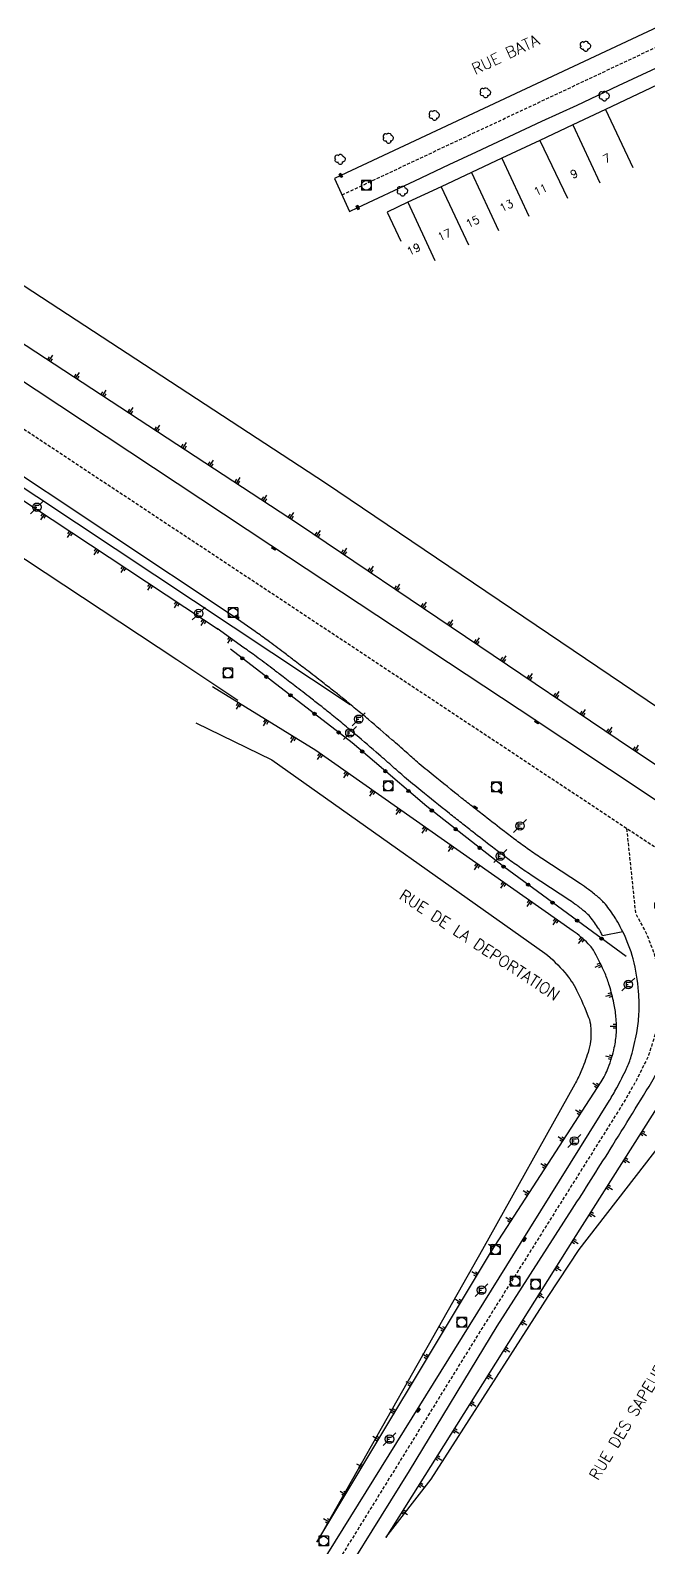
# Model space of a CAD drawing. Header units: millimetres. Extents: x 137000 to 138000, y 128000 to 129000.
# Drawn here: x 137605.8 to 137702.5, y 128394.3 to 128631.4 of the extents above; entities that cross this region are included whole.
import ezdxf
from ezdxf.enums import TextEntityAlignment as Align

# ---------------------------------------------------------------- set-up
doc = ezdxf.new("R2010")
doc.units = ezdxf.units.MM
doc.linetypes.add('DASHED', pattern=[0.75, 0.5, -0.25])
doc.layers.get('0').update_dxf_attribs({"linetype": 'CONTINUOUS'})
for name, color, linetype in [('w0001', 6, 'DASHED'), ('w0008', 7, 'CONTINUOUS'), ('w0100', 7, 'CONTINUOUS'), ('w0211', 2, 'CONTINUOUS'), ('w0300', 7, 'CONTINUOUS'), ('w0322', 7, 'CONTINUOUS'), ('w0400', 7, 'CONTINUOUS'), ('w0420', 7, 'CONTINUOUS'), ('W0471', 7, 'CONTINUOUS'), ('w0989', 7, 'CONTINUOUS'), ('w0991', 7, 'CONTINUOUS'), ('W1102', 7, 'CONTINUOUS')]:
    doc.layers.add(name, color=color, linetype=linetype)
doc.styles.get("Standard").update_dxf_attribs({"font": 'romans.shx', "width": 0.85})

# ---------------------------------------------------------------- blocks, each defined once
blk = doc.blocks.new('t211o')
at = {"color": 0, "linetype": 'Continuous'}
for p, q in [((-0.29, 0.5), (-0.29, 0)), ((0, 1), (0, 0)), ((0.29, 0.5), (0.29, 0))]:
    blk.add_line(p, q, dxfattribs=at)
blk = doc.blocks.new('T420')
for p, q in [((0.75, 0.75), (-0.75, 0.75)), ((-0.75, 0.75), (-0.75, -0.75)), ((0.75, 0.75), (0.75, -0.75)), ((0.75, -0.75), (-0.75, -0.75))]:
    blk.add_line(p, q)
blk.add_ellipse((0, 0), major_axis=(-0.53, 0.53), ratio=1, start_param=3.926991, end_param=10.210176)
blk = doc.blocks.new('T471')
for p, q in [((-0.333334, 0.333334), (-0.333334, -0.333334)), ((-0.333334, 0.333334), (0.333334, 0.333334)), ((-0.333334, 0), (0, 0)), ((0.500001, 0.500001), (1.000002, 1.000002)), ((-0.500001, -0.500001), (-1.000002, -1.000002)), ((-0.333334, -0.333334), (0.333334, -0.333334))]:
    blk.add_line(p, q)
blk.add_ellipse((0, 0), major_axis=(0.471405, 0.471405), ratio=1, start_param=5.4977871438, end_param=11.780972451)
blk = doc.blocks.new('T400')
for p, q in [((-0.15, 0.3), (0.15, 0.3)), ((-0.15, -0.25), (-0.15, 0.3)), ((-0.15, 0.15), (0.15, 0.15)), ((-0.15, 0), (0.15, 0)), ((0.15, 0.3), (0.15, -0.25)), ((-0.15, -0.15), (0.15, -0.15)), ((-0.15, -0.25), (-0.15, -0.3)), ((-0.15, -0.3), (0.15, -0.3)), ((0.15, -0.3), (0.15, -0.25))]:
    blk.add_line(p, q)
blk = doc.blocks.new('t322o')
at = {"color": 0, "linetype": 'Continuous'}
for radius in [0.25, 0.15]:
    blk.add_circle((0, 0), radius, dxfattribs=at)
blk = doc.blocks.new('T300')
for p, q in [((-0.8, 0.51), (-0.86, 0.34)), ((-0.86, 0.34), (-0.86, 0.17)), ((-0.86, 0.17), (-0.74, 0.06)), ((-0.69, 0.63), (-0.8, 0.51)), ((-0.8, -0.06), (-0.74, 0.06)), ((-0.74, 0.06), (-0.69, 0.11)), ((-0.57, 0.69), (-0.69, 0.63)), ((-0.46, 0.69), (-0.57, 0.69)), ((-0.29, 0.63), (-0.46, 0.69)), ((-0.29, 0.63), (-0.17, 0.74)), ((-0.23, 0.57), (-0.29, 0.63)), ((-0.17, 0.74), (-0.06, 0.8)), ((-0.06, 0.8), (0.06, 0.8)), ((0.06, 0.8), (0.23, 0.74)), ((0.23, 0.74), (0.34, 0.63)), ((0.34, 0.63), (0.4, 0.51)), ((0.46, 0.46), (0.34, 0.46)), ((0.4, 0.51), (0.4, 0.46)), ((0.57, 0.4), (0.46, 0.46)), ((0.57, 0.4), (0.69, 0.29)), ((0.69, 0.29), (0.74, 0.17)), ((0.74, 0.06), (0.69, -0.17)), ((0.74, 0.17), (0.74, 0.06)), ((-0.8, -0.17), (-0.8, -0.06)), ((-0.8, -0.23), (-0.8, -0.17)), ((-0.74, -0.34), (-0.8, -0.23)), ((-0.69, -0.4), (-0.74, -0.34)), ((-0.51, -0.46), (-0.69, -0.4)), ((-0.4, -0.46), (-0.51, -0.46)), ((-0.4, -0.46), (-0.34, -0.46)), ((-0.34, -0.46), (-0.34, -0.4)), ((-0.34, -0.51), (-0.34, -0.46)), ((-0.29, -0.63), (-0.34, -0.51)), ((-0.17, -0.74), (-0.29, -0.63)), ((-0.06, -0.8), (-0.17, -0.74)), ((0.06, -0.8), (-0.06, -0.8)), ((0.17, -0.74), (0.06, -0.8)), ((0.23, -0.69), (0.17, -0.74)), ((0.29, -0.46), (0.23, -0.46)), ((0.29, -0.63), (0.23, -0.69)), ((0.46, -0.4), (0.29, -0.46)), ((0.34, -0.51), (0.29, -0.63)), ((0.34, -0.51), (0.34, -0.46)), ((0.57, -0.34), (0.46, -0.4)), ((0.63, -0.29), (0.57, -0.34)), ((0.69, -0.17), (0.63, -0.29))]:
    blk.add_line(p, q)

msp = doc.modelspace()

# ---------------------------------------------------------------- linework, layer by layer
at = {"layer": 'w0001'}
msp.add_lwpolyline([(137654.52, 128605.65), (137711.48, 128632.42), (137721.58, 128636.83), (137731.46, 128636.94), (137736.68, 128640.76), (137741.56, 128645.16), (137746.81, 128651.08)], dxfattribs=at)
at = {"layer": 'w0001', "flags": 128}
for points in [[(138000, 128246.49), (137992.63, 128255.67), (137952.46, 128300.48), (137921.2, 128335.34), (137900.72, 128357.84), (137886.42, 128372.15), (137867.58, 128389.68), (137828.77, 128420.39), (137771.14, 128458.92), (137666.89, 128527.92), (137585.34, 128581.86), (137543.46, 128609.6)], [(137699, 128506.65), (137700.37, 128493.45), (137702.13, 128490.2), (137703.31, 128487.08), (137704, 128483.95), (137704.17, 128479.27), (137703.82, 128475.7), (137702.45, 128471.24), (137700.6, 128467.46), (137698.73, 128464.16), (137675.58, 128427.28), (137651.4, 128388.15), (137649.32, 128384.73), (137647.62, 128381.68), (137646.57, 128378.66), (137645.94, 128374.95), (137645.86, 128372.28), (137646.17, 128369.72), (137647.16, 128366.46), (137648.44, 128363.81), (137650.52, 128360.85), (137653.63, 128357.72), (137655.95, 128356.02), (137673.01, 128345.34), (137691.89, 128333.51), (137700.68, 128328), (137702.95, 128326.74), (137706.19, 128325.22), (137708.33, 128324.61), (137711.44, 128324.19), (137714.86, 128324.29), (137718.85, 128325.22), (137722.68, 128326.85), (137727.54, 128329.4), (137738.51, 128335.22), (137759.4, 128346.45), (137802.61, 128369.32), (137807.31, 128371.54)]]:
    msp.add_lwpolyline(points, dxfattribs=at)
at = {"layer": 'w0008'}
msp.add_lwpolyline([(137705.63, 128632.69), (137654.31, 128608.68), (137653.35, 128608.23), (137655.7, 128603.07), (137656.97, 128603.7), (137665.89, 128607.85), (137671.25, 128610.39), (137675.55, 128612.38), (137680.66, 128614.77), (137685.77, 128617.15), (137691.26, 128619.69), (137697.76, 128622.75), (137715.44, 128630.99), (137716.44, 128631.33), (137717.46, 128631.4)], dxfattribs=at)
at = {"layer": 'w0008', "flags": 128}
for points in [[(137545.35, 128615.81), (137566.2, 128602.01), (137602.98, 128577.66), (137643.38, 128550.91), (137682.23, 128525.29), (137724.74, 128497.11), (137766.79, 128469.34), (137798.91, 128448.02), (137801.8, 128446.13), (137812.33, 128439.15, -0.000625), (137814.73, 128437.56, -0.000243), (137820.89, 128433.45, -0.002939), (137826.03, 128429.98, -0.004223), (137829.57, 128427.51, -0.003185), (137829.72, 128427.4, -0.000066), (137837.3, 128421.88, -0.002571), (137840.45, 128419.56, -0.001413), (137846.15, 128415.28), (137848.81, 128418.65), (137813.07, 128448.93)], [(137648.71, 128387.61), (137665.49, 128414.6), (137682.42, 128441.81), (137696.31, 128464.15, 0.016436), (137697.46, 128466.14, 0.011205), (137698.99, 128469.15, 0.041379), (137699.73, 128471.1, 0.023009), (137700.6, 128474.75, 0.036294), (137700.93, 128477.64, 0.029763), (137700.88, 128481.18, 0.045723), (137700.02, 128486.29, 0.052108), (137698.4, 128490.54, 0.008327), (137697.63, 128492.02, 0.017409), (137697.22, 128492.7, 0.029899), (137695.68, 128494.82, 0.048008), (137694.52, 128495.98, 0.01209), (137693.05, 128497.14, 0.01498), (137691.81, 128498), (137685.77, 128501.97, -0.00735), (137683.69, 128503.39, -0.007804), (137681.77, 128504.78, -0.003588), (137679.92, 128506.18, -0.002124), (137676.84, 128508.57, -0.000533), (137675.08, 128509.96, -0.000501), (137673.21, 128511.43, -0.003345), (137668.77, 128514.99, -0.005907), (137666.29, 128517.05, -0.005791), (137664.57, 128518.56, 0.004401), (137662.31, 128520.54, 0.001705), (137658.66, 128523.67, 0.003173), (137656.68, 128525.33, 0.002744), (137654.69, 128526.97, 0.003818), (137653.24, 128528.12, 0.001381), (137651.51, 128529.47, 0.000956), (137649.01, 128531.41, 0.000812), (137646.95, 128532.98, 0.001101), (137645.44, 128534.14, 0.004163), (137642.92, 128536.02, 0.005412), (137640.95, 128537.42), (137637.51, 128539.86)], [(137698.4, 128490.54), (137695.26, 128489.92, 0.003758), (137694.92, 128490.54, 0.017409), (137694.63, 128491.04, 0.029899), (137693.3, 128492.86, 0.048008), (137692.56, 128493.6, 0.01209), (137691.2, 128494.67, 0.01498), (137690.12, 128495.43), (137684.08, 128499.4, -0.00735), (137681.92, 128500.86, -0.007804), (137679.92, 128502.31, -0.003588), (137678.04, 128503.73, -0.002124), (137674.94, 128506.15, -0.000533), (137673.17, 128507.53, -0.000501), (137671.3, 128509.01, -0.003345), (137666.83, 128512.6, -0.005907), (137664.29, 128514.71, -0.005791), (137662.52, 128516.26, 0.004401), (137660.29, 128518.21, 0.001705), (137656.66, 128521.32, 0.003173), (137654.71, 128522.96, 0.002744), (137652.74, 128524.57, 0.003818), (137651.33, 128525.7, 0.001381), (137649.62, 128527.03, 0.000956), (137647.12, 128528.96, 0.000812), (137645.08, 128530.53, 0.001101), (137643.57, 128531.68, 0.004163), (137641.1, 128533.53, 0.005429), (137639.18, 128534.9), (137635.01, 128537.91)], [(137650.74, 128383.29), (137665.08, 128406.32), (137678.75, 128428.92), (137690.5, 128447.18, 0.003509), (137696.41, 128456.5, 0.002912), (137703.37, 128467.8, 0.013764), (137704.66, 128470.06, 0.011952), (137706, 128472.72, 0.061372), (137706.83, 128475.21, 0.034015), (137707.44, 128479.87, 0.031502), (137707.43, 128484.14, 0.055271), (137707.01, 128486.53, 0.018989), (137706.13, 128489.17, 0.029732), (137705.41, 128490.79, 0.003265), (137704.39, 128492.72, 0.01357), (137704.13, 128493.17), (137703.51, 128494.19, -0.11623), (137703.4, 128494.52, -0.092454), (137703.44, 128494.95, -0.163296), (137703.63, 128495.21, -0.10159), (137704.09, 128495.43, -0.092375), (137704.4, 128495.44, -0.058173), (137704.79, 128495.33)]]:
    msp.add_lwpolyline(points, format="xyb", dxfattribs=at)
for points in [[(137637.51, 128539.86), (137598.55, 128565.69), (137564.79, 128587.95), (137540.25, 128604.19)], [(137539.54, 128602.99), (137600.7, 128562.53), (137655.81, 128526.05)]]:
    msp.add_lwpolyline(points, dxfattribs=at)
at = {"layer": 'w0100'}
msp.add_lwpolyline([(137704.81, 128623.31), (137695.68, 128618.99), (137690.58, 128616.61), (137685.42, 128614.13), (137679.52, 128611.39), (137674.75, 128609.15), (137670.01, 128606.9), (137664.82, 128604.5), (137661.57, 128602.95), (137663.72, 128598.44), (137663.72, 128598.44), (137663.72, 128598.44), (137663.72, 128598.44), (137663.72, 128598.44), (137663.72, 128598.44), (137663.72, 128598.44), (137663.72, 128598.44), (137663.72, 128598.44), (137663.72, 128598.44), (137663.72, 128598.44), (137663.72, 128598.44), (137663.72, 128598.44), (137663.72, 128598.44), (137663.72, 128598.44), (137663.72, 128598.44), (137663.72, 128598.44), (137663.72, 128598.44), (137663.72, 128598.44), (137663.72, 128598.44), (137663.72, 128598.44), (137663.72, 128598.44), (137663.72, 128598.44), (137663.72, 128598.44), (137663.72, 128598.44), (137663.72, 128598.44), (137663.72, 128598.44), (137663.72, 128598.44), (137663.72, 128598.44), (137663.72, 128598.44), (137663.72, 128598.44), (137663.72, 128598.44), (137663.72, 128598.44), (137663.72, 128598.44), (137663.72, 128598.44), (137663.72, 128598.44), (137663.72, 128598.44), (137663.72, 128598.44), (137663.72, 128598.44), (137663.72, 128598.44), (137663.72, 128598.44), (137663.72, 128598.44), (137663.72, 128598.44), (137663.72, 128598.44), (137663.72, 128598.44), (137663.72, 128598.44), (137663.72, 128598.44), (137663.72, 128598.44), (137663.72, 128598.44), (137663.72, 128598.44), (137663.72, 128598.44), (137663.72, 128598.44), (137663.72, 128598.44), (137663.72, 128598.44), (137663.72, 128598.44), (137663.72, 128598.44), (137663.72, 128598.44), (137663.72, 128598.44), (137663.72, 128598.44), (137663.72, 128598.44), (137663.72, 128598.44), (137663.72, 128598.44), (137663.72, 128598.44), (137663.72, 128598.44), (137663.72, 128598.44), (137663.72, 128598.44), (137663.72, 128598.44), (137663.72, 128598.44), (137663.72, 128598.44), (137663.72, 128598.44), (137663.72, 128598.44), (137663.72, 128598.44), (137663.72, 128598.44), (137663.72, 128598.44), (137663.72, 128598.44), (137663.72, 128598.44), (137663.72, 128598.44), (137663.72, 128598.44), (137663.72, 128598.44), (137663.72, 128598.44), (137663.72, 128598.44), (137663.72, 128598.44), (137663.72, 128598.44), (137663.72, 128598.44), (137663.72, 128598.44), (137663.72, 128598.44), (137663.72, 128598.44), (137663.72, 128598.44), (137663.72, 128598.44), (137663.72, 128598.44), (137663.72, 128598.44), (137663.72, 128598.44), (137663.72, 128598.44), (137663.72, 128598.44), (137663.72, 128598.44), (137663.72, 128598.44), (137663.72, 128598.44), (137663.72, 128598.44), (137663.72, 128598.44), (137663.72, 128598.44), (137663.72, 128598.44), (137663.72, 128598.44)], dxfattribs=at)
at = {"layer": 'w0211', "flags": 128}
for points in [[(137538.69, 128601.56), (137570.9, 128580.21), (137632.86, 128539.33), (137635.13, 128537.83)], [(137810.8, 128447.62), (137755.88, 128491.06), (137754.27, 128492.15), (137704.15, 128525.38), (137651.92, 128560.6), (137588.69, 128601.91), (137584.54, 128595.56), (137647.73, 128554.28), (137699.93, 128519.08), (137750.05, 128485.86), (137752.27, 128484.35), (137782.69, 128463.68), (137811.67, 128442.65), (137831.24, 128432.36)], [(137638.23, 128526.68), (137638.23, 128526.68), (137628.68, 128533.01), (137566.72, 128573.88), (137534.78, 128595.05)]]:
    msp.add_lwpolyline(points, dxfattribs=at)
for points in [[(137631.66, 128523.18), (137643.53, 128517.38), (137686.2, 128487.2, -0.047239), (137689.35, 128484.16, -0.062579), (137691.18, 128481.4, -0.022066), (137693.06, 128477.14, -0.072902), (137693.38, 128475.76, -0.043718), (137693.36, 128473.43, -0.057153), (137692.99, 128471.69, -0.018635), (137691.85, 128468.65, -0.028012), (137690.9, 128466.71), (137676.48, 128440.89), (137650.57, 128395.17), (137677.89, 128440.61), (137695.01, 128467.09, 0.051182), (137696.13, 128469.29, 0.038337), (137697.08, 128472.44, 0.040733), (137697.4, 128474.76, 0.038325), (137697.34, 128477.25, 0.0266), (137697.01, 128479.38, 0.020315), (137696.32, 128482.11, 0.032485), (137695.63, 128484.01, 0.018104), (137694.04, 128487.26, 0.074501), (137693, 128488.67, 0.042441), (137690.65, 128490.64), (137650.41, 128518.87), (137634.27, 128528.81)], [(137709.14, 128471.56), (137690.68, 128442.49), (137661.35, 128395.9), (137668.44, 128405.02), (137686.75, 128433.54), (137691.57, 128440.9), (137716.47, 128473.03, -0.082627)]]:
    msp.add_lwpolyline(points, format="xyb", dxfattribs=at)
at = {"layer": 'w0322', "flags": 128}
msp.add_lwpolyline([(137698.92, 128486.65), (137679.82, 128500.67), (137667.75, 128510.09), (137659.59, 128517.06), (137656.11, 128520.03), (137637.08, 128534.68)], dxfattribs=at)
at = {"layer": 'W1102'}
for p, q in [((137695.68, 128618.99), (137699.96, 128609.95)), ((137690.58, 128616.61), (137694.81, 128607.55)), ((137685.42, 128614.13), (137689.76, 128605.12)), ((137679.52, 128611.39), (137683.74, 128602.32)), ((137674.75, 128609.15), (137678.99, 128600.1)), ((137670.01, 128606.9), (137674.31, 128597.87)), ((137664.82, 128604.5), (137669.01, 128595.42))]:
    msp.add_line(p, q, dxfattribs=at)

# ---------------------------------------------------------------- block references
at = {"layer": 'w0211'}
for p, rotation in [((137608.69, 128579.79), 326.8447701094602), ((137612.87, 128577.05), 326.8447701094511), ((137617.06, 128574.32), 326.8447701094672), ((137621.25, 128571.58), 326.8447701094581), ((137625.43, 128568.85), 326.8447701094672), ((137629.62, 128566.11), 326.8447701094581), ((137633.8, 128563.38), 326.8447701094581), ((137637.99, 128560.65), 326.8447701094511), ((137642.18, 128557.91), 326.8447701094511), ((137646.36, 128555.18), 326.8447701094581), ((137607.99, 128555.74), 146.5865199536314), ((137612.17, 128552.98), 146.5865199536152), ((137650.52, 128552.4), 326.0033110044764), ((137616.34, 128550.23), 146.5865199536152), ((137654.67, 128549.61), 326.0033110044671), ((137620.51, 128547.48), 146.5865199536314), ((137658.81, 128546.81), 326.0033110044695), ((137624.69, 128544.72), 146.5865199536152), ((137662.96, 128544.01), 326.0033110044671), ((137628.86, 128541.97), 146.5865199536152), ((137667.1, 128541.22), 326.0033110044602), ((137671.25, 128538.42), 326.0033110044671), ((137633.03, 128539.22), 146.4399651899021), ((137637.2, 128536.45), 146.4399651899021), ((137675.39, 128535.63), 326.0033110044602), ((137679.54, 128532.83), 326.0033110044602), ((137683.68, 128530.04), 326.0033110044671), ((137687.83, 128527.24), 326.0033110044602), ((137638.52, 128526.18), 148.3894124268969), ((137691.97, 128524.44), 326.0033110044671), ((137642.78, 128523.56), 148.3894124268457), ((137647.04, 128520.94), 148.389412426866), ((137696.12, 128521.65), 326.0033110044602), ((137651.26, 128518.27), 144.9521666608433), ((137700.27, 128518.86), 326.4604025047534), ((137655.36, 128515.4), 144.9521666607887), ((137659.45, 128512.53), 144.9521666609039), ((137663.54, 128509.66), 144.9521666608493), ((137667.64, 128506.78), 144.9521666607953), ((137671.73, 128503.91), 144.9521666606511), ((137675.82, 128501.04), 144.9521666608553), ((137679.92, 128498.17), 144.9521666608017), ((137684.01, 128495.3), 144.9521666606591), ((137688.1, 128492.43), 144.952166660861), ((137692.14, 128489.47), 138.8330138172804), ((137694.97, 128485.42), 115.6926294129283), ((137696.7, 128480.74), 104.1219360585776), ((137697.42, 128475.81), 90.63554475243713), ((137696.68, 128470.88), 73.32827124990783), ((137694.56, 128466.38), 57.1050318855442), ((137691.84, 128462.19), 57.10503188541799), ((137701.29, 128459.19), 237.581644617563), ((137689.13, 128457.99), 57.10503188560558), ((137686.41, 128453.79), 57.10503188546434), ((137698.61, 128454.97), 237.581644617535), ((137683.69, 128449.59), 57.10503188571825), ((137695.93, 128450.75), 237.5816446177673), ((137680.98, 128445.39), 57.10503188566369), ((137693.25, 128446.52), 237.581644617353), ((137690.57, 128442.3), 237.8005669578545), ((137678.26, 128441.19), 57.1050318855841), ((137675.67, 128436.92), 58.99137160101277), ((137687.9, 128438.07), 237.8005669578565), ((137673.09, 128432.64), 58.99137160122351), ((137685.24, 128433.84), 237.800566957747), ((137670.52, 128428.35), 58.99137160148869), ((137682.57, 128429.61), 237.800566957265), ((137679.91, 128425.38), 237.8005669579314), ((137667.94, 128424.06), 58.99137160100739), ((137677.24, 128421.15), 237.8005669575629), ((137665.36, 128419.78), 58.99137160132727), ((137662.79, 128415.49), 58.99137160037188), ((137674.58, 128416.92), 237.8005669575825), ((137660.21, 128411.21), 58.99137160069289), ((137671.92, 128412.69), 237.800566957754), ((137657.64, 128406.92), 58.99137160165795), ((137669.25, 128408.46), 237.8005669573367), ((137666.59, 128404.22), 237.8005669575396), ((137655.06, 128402.64), 58.99137159924812), ((137663.92, 128399.99), 237.8005669570338), ((137652.49, 128398.35), 58.99137159935299)]:
    msp.add_blockref('t211o', p, dxfattribs=dict(at, rotation=rotation))
at = {"layer": 'w0300'}
for p in [(137692.62, 128628.85), (137676.96, 128621.59), (137695.54, 128621.07), (137668.98, 128618.05), (137661.79, 128614.49), (137654.25, 128611.19), (137663.99, 128606.23)]:
    msp.add_blockref('T300', p, dxfattribs=at)
at = {"layer": 'w0322'}
for p, rotation in [((137638.92, 128533.26), 142.4208821922136), ((137642.68, 128530.36), 142.4208821922136), ((137646.45, 128527.47), 142.4208821922136), ((137650.21, 128524.57), 142.4208821922136), ((137653.98, 128521.67), 142.4208821922136), ((137657.67, 128518.69), 139.4920812705367), ((137661.29, 128515.61), 139.492081270583), ((137664.9, 128512.52), 139.492081270583), ((137668.54, 128509.47), 142.0400985407738), ((137672.28, 128506.55), 142.0400985407738), ((137676.03, 128503.63), 142.0400985407738), ((137679.77, 128500.71), 142.0400985407738), ((137683.6, 128497.89), 143.7251718253283), ((137687.43, 128495.08), 143.7251718253283), ((137691.26, 128492.27), 143.7251718253283), ((137695.09, 128489.46), 143.7251718253283)]:
    msp.add_blockref('t322o', p, dxfattribs=dict(at, rotation=rotation))
at = {"layer": 'w0400'}
for p, rotation in [((137654.31, 128608.68), 204.9142241671201), ((137656.97, 128603.7), 24.96986917946228), ((137643.84, 128550.43), 236.8904171212348), ((137638.1, 128539.65), 56.45981432857658), ((137684.94, 128523.32), 235.9721569582095), ((137679.27, 128512.41), 56.51160286696774), ((137675.37, 128509.92), 51.78013018147453), ((137683.02, 128442.5), 328.1172662457314), ((137666.42, 128415.81), 328.1181303124603)]:
    msp.add_blockref('T400', p, dxfattribs=dict(at, rotation=rotation))
at = {"layer": 'w0420'}
for p in [(137658.32, 128607.15), (137637.47, 128540.37), (137636.66, 128530.94, -0.11), (137661.73, 128513.29, -0.12), (137678.62, 128513.16), (137678.5, 128440.85, -3.12), (137681.57, 128435.92, -3.29), (137684.76, 128435.46, -3.21), (137673.21, 128429.53, -3.13), (137651.63, 128395.34, -3.5)]:
    msp.add_blockref('T420', p, dxfattribs=at)
at = {"layer": 'W0471'}
for p in [(137606.82, 128556.85), (137632.1, 128540.24), (137657.12, 128523.73), (137655.75, 128521.59, 0.04), (137682.34, 128507.06), (137679.26, 128502.36, 0.09), (137699.27, 128482.31, -0.3), (137690.83, 128457.85, -1.99), (137676.31, 128434.53, -3.15), (137661.92, 128411.25, -3.39)]:
    msp.add_blockref('T471', p, dxfattribs=at)

# ---------------------------------------------------------------- texts
at = {"layer": 'w0989'}
for s, rotation, p in [('RUE BATA', 25.1699, (137680.06, 128627.6)), ('RUE DE LA DEPORTATION', 326.6492, (137676.02, 128488.47)), ('RUE DES SAPEURS-POMPIERS', 58.8389, (137703.03, 128420.46))]:
    msp.add_text(s, height=1.75, rotation=rotation, dxfattribs=at).set_placement(p, align=Align.MIDDLE)
at = {"layer": 'w0991'}
for s, rotation, p in [('7', 25.0299, (137695.9, 128611.37)), ('9', 25.6796, (137690.79, 128608.94)), ('11', 24.9195, (137685.55, 128606.47)), ('13', 25.1068, (137680.2, 128603.97)), ('15', 25.4559, (137674.93, 128601.48)), ('17', 24.7905, (137670.52, 128599.42)), ('19', 25.462, (137665.72, 128597.17))]:
    msp.add_text(s, height=1.25, rotation=rotation, dxfattribs=at).set_placement(p, align=Align.MIDDLE)

doc.saveas('drawing.dxf')
